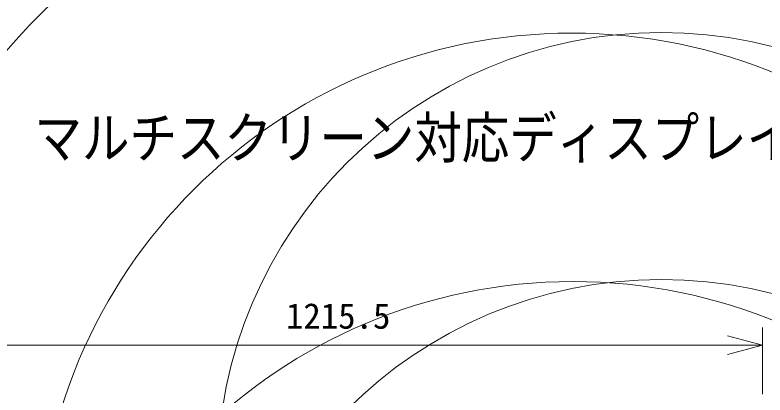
# Model space of a CAD drawing. Units: millimetres, scale not verified. Extents: x -151 to 227, y -90 to 142.
# Drawn here: x -36.9 to 16.8, y 36.4 to 63.6 of the extents above; entities that cross this region are included whole.
import ezdxf
from ezdxf.enums import TextEntityAlignment as Align

# ---------------------------------------------------------------- set-up
doc = ezdxf.new("R2010")
doc.units = ezdxf.units.MM
doc.header["$LTSCALE"] = 0.125
for name, color, linetype, lineweight in [('0-0_0', 7, 'Continuous', 18), ('0-5_SUNPO', 3, 'Continuous', 18), ('0-6_GAIKEI', 8, 'Continuous', 18)]:
    doc.layers.add(name, color=color, linetype=linetype, lineweight=lineweight)
doc.layers.add('0-2_MOJI1', color=7, linetype='Continuous')
doc.styles.add('ＭＳ ゴシック', font='')
doc.styles.get('ＭＳ ゴシック').set_extended_font_data('MS Gothic')

# ---------------------------------------------------------------- blocks, each defined once
blk = doc.blocks.new('_Open30')
at = {"layer": '0-0_0'}
blk.add_line((0, 0), (-1, 0), dxfattribs=at)
blk.add_lwpolyline([(-1, 0.26795), (0, 0), (-1, -0.26795)], dxfattribs=at)
blk = doc.blocks.new('D4')
at = {"layer": '0-5_SUNPO'}
for p, q in [((81.1392, 223.9818), (81.1392, 228.7369)), ((22.8792, 227.4869), (78.6392, 227.4869))]:
    blk.add_line(p, q, dxfattribs=at)
at = {"layer": '0-5_SUNPO', "xscale": 2.5, "yscale": 2.5}
blk.add_blockref('_Open30', (81.1392, 227.4869), dxfattribs=at)
at = {"layer": '0-5_SUNPO', "color": 7, "style": 'ＭＳ ゴシック'}
blk.add_text('1215.5', height=1.833, dxfattribs=at).set_placement((47.0092, 228.1119), align=Align.BOTTOM_LEFT)

msp = doc.modelspace()

# ---------------------------------------------------------------- linework, layer by layer
at = {"layer": '0-6_GAIKEI', "color": 1}
for centre, radius in [((-55.0453, 30.6349), 96.2443), ((-55.0453, 23.8303), 96.2443), ((-55.0453, 12.9349), 96.2443), ((-55.0453, 6.1303), 96.2443), ((-0.9582, 29.6898), 48.1785), ((2.9739, 24.0854), 38.2634), ((9.3984, 30.5944), 31.8006), ((9.3984, 12.8944), 31.8006), ((3.0797, 6.3853), 38.1576)]:
    msp.add_circle(centre, radius, dxfattribs=at)

# ---------------------------------------------------------------- block references
at = {"layer": '0-5_SUNPO'}
msp.add_blockref('D4', (-64.4907, -187.4967), dxfattribs=at)

# ---------------------------------------------------------------- texts
at = {"layer": '0-2_MOJI1', "style": 'ＭＳ ゴシック', "width": 0.85}
msp.add_text('マルチスクリーン対応ディスプレイ（壁掛け金具付）', height=2.933, dxfattribs=at).set_placement((-35.4907, 52.5033), align=Align.BOTTOM_LEFT)

doc.saveas('drawing.dxf')
